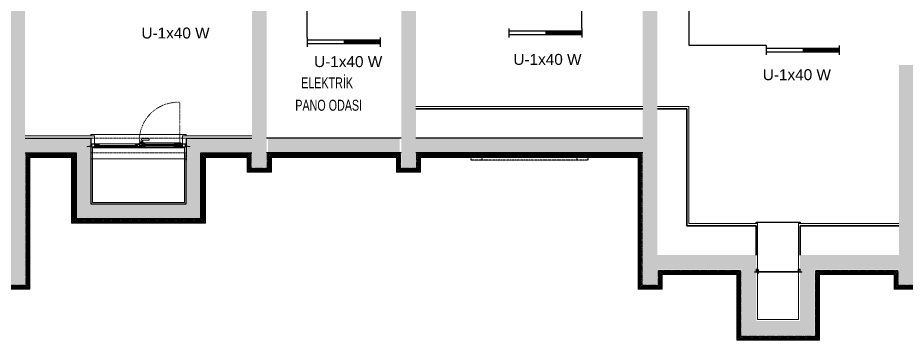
# Model space of a CAD drawing. Header units: millimetres. Extents: x -4402 to 30102, y 1696 to 6551.
# Drawn here: x 6022 to 7236, y 3548 to 3990 of the extents above; entities that cross this region are included whole.
import ezdxf

# ---------------------------------------------------------------- set-up
doc = ezdxf.new("R2010")
doc.units = ezdxf.units.MM
for name, pattern in [('DASHDOT2', [0.5, 0.25, -0.125, 0, -0.125]), ('DOT', [0.25, 0, -0.25]), ('HIDDEN', [0.375, 0.25, -0.125])]:
    doc.linetypes.add(name, pattern=pattern)
for name, color, linetype, lineweight in [('B', 30, 'Continuous', 25), ('D', 4, 'Continuous', 35), ('DY', 6, 'Continuous', 13), ('M', 30, 'Continuous', 25), ('MH', 20, 'Continuous', 20), ('P', 1, 'Continuous', 20), ('S', 6, 'Continuous', 20)]:
    doc.layers.add(name, color=color, linetype=linetype, lineweight=lineweight)
for name, color, linetype in [('BOYA', 253, 'Continuous'), ('ELEKTRİK YAZI', 2, 'Continuous'), ('PP', 2, 'Continuous'), ('SEMBOL', 1, 'Continuous')]:
    doc.layers.add(name, color=color, linetype=linetype)
doc.styles.add('1', font='arial.ttf', dxfattribs={"height": 18})
doc.styles.get("Standard").update_dxf_attribs({"font": 'arial.ttf'})
doc.linetypes.add('BATTING', pattern='A,0.0001,-0.1,[134,ltypeshp.shx,S=0.1,R=0,X=-0.1,Y=0],-0.2,[134,ltypeshp.shx,S=0.1,R=180,X=0.1,Y=0],-0.1', length=0.4001)

# ---------------------------------------------------------------- blocks, each defined once
blk = doc.blocks.new('MENFEZ')
at = {"layer": 'P'}
for p, q in [((3.5, 0.2), (3.2, 0.2)), ((3.2, 0.2), (3.2, -0.7)), ((3.5, -0.8), (3.5, 0.2)), ((3.5, -3), (3.5, -58))]:
    blk.add_line(p, q, dxfattribs=at)
for points in [[(3.5, 2), (3.5, -3), (-0.5, -3), (-0.5, -0.5), (3, -0.5), (3, 2)], [(0, -1), (3, -1), (3, -2.5), (0, -2.5)], [(2.9, -3.3), (1.8, -3.3), (1.8, -3.5), (2.7, -3.5), (2.7, -57.5), (0.2, -57.5), (0.2, -57.7), (2.9, -57.7)], [(0, -60), (3, -60), (3, -58.5), (0, -58.5)], [(5.9, -57.9), (5.9, -57.7), (0.2, -57.7), (0.2, -57.9)]]:
    blk.add_lwpolyline(points, close=True, dxfattribs=at)
blk.add_lwpolyline([(3, -63), (3, -60.5), (-0.5, -60.5), (-0.5, -58), (3.5, -58), (3.5, -63), (3, -63)], dxfattribs=at)
blk = doc.blocks.new('P3')
at = {"layer": 'P'}
for p, q in [((-9.6, 3.2), (-9.9, 1.2)), ((-9.9, 3.2), (-9.6, 1.2))]:
    blk.add_line(p, q, dxfattribs=at)
for points in [[(-11, 3.5), (-10.7, 4.1), (-11.4, 3.3), (-11.7, 3.3), (-12, 3.1), (-11.3, 3.1), (-11.1, 3.3), (-10.8, 3.3), (-10.9, 3.2), (-11.1, 3.2), (-11.2, 3.1), (-10.7, 3.1), (-10.5, 3.3), (-10.2, 3.3), (-10.3, 3.2), (-10.5, 3.2), (-10.6, 3.1), (-10.3, 3.1), (-10.1, 3.3), (-10.1, 3.5), (-10.3, 3.5), (-10.3, 3.5), (-10.3, 3.6), (-10.1, 3.6), (-10.1, 3.6), (-10.3, 3.9), (-10.4, 3.9), (-10.6, 3.6), (-10.6, 3.6), (-10.5, 3.6), (-10.5, 3.5)], [(-11, 1), (-10.9, 0.4), (-11.4, 1.2), (-11.7, 1.2), (-12, 1.3), (-11.3, 1.3), (-11.1, 1.2), (-10.8, 1.2), (-10.9, 1.2), (-11.1, 1.2), (-11.2, 1.3), (-10.7, 1.3), (-10.5, 1.2), (-10.2, 1.2), (-10.3, 1.2), (-10.5, 1.2), (-10.6, 1.3), (-10.3, 1.3), (-10.1, 1.2), (-10.1, 1), (-10.3, 1), (-10.3, 1), (-10.3, 0.9), (-10.1, 0.9), (-10.1, 0.9), (-10.3, 0.6), (-10.4, 0.6), (-10.6, 0.9), (-10.6, 0.9), (-10.5, 0.9), (-10.5, 1)], [(-10.3, 3.5), (-10.3, 3.6), (-10.1, 3.6), (-10.1, 3.9), (-10.6, 3.9), (-10.8, 3.6), (-10.6, 3.6), (-10.6, 3.5), (-11, 3.5), (-10.2, 5.1), (-9.4, 5.1), (-9.4, 4.9), (-9.1, 4.9), (-9.1, 2.8), (-9.2, 2.8), (-9.2, 3.5)], [(-11, 1.6), (-11, 2.8), (-10.5, 2.8), (-10.3, 2.6), (-10.3, 1.9), (-10.5, 1.6)], [(-9.2, 3.6), (-9.2, 4.7), (-9.5, 4.7), (-9.5, 5), (-10.2, 5), (-10.6, 4.1), (-9.9, 4.1), (-9.9, 3.6)], [(-9.9, 1.2), (-9.9, 3.2), (-9.6, 3.2), (-9.6, 1.2)], [(-9.6, 1.5), (-9.6, 2.9), (-9.4, 2.9), (-9.4, 2.4), (-9, 2.4), (-9, 2.2), (-9.4, 2.2), (-9.4, 1.6), (-9, 1.6), (-9, 1.5)], [(-6.9, 4.4), (-6.9, 4.9), (-8.7, 4.9), (-8.7, 4.4)], [(-8.5, 1.3), (-8.5, 4), (-7, 4), (-7, 3.1), (-7.1, 3.1), (-7.1, 3.9), (-8.4, 3.9), (-8.4, 1.5), (-5.7, 1.5), (-5.7, 1.3)], [(-8.5, 0.9), (-8, 0), (-5.6, 0), (-5.6, 0.9)], [(-5.8, 3.8), (-5.8, 4.9), (-6.8, 4.9), (-6.8, 3.8)], [(-6.7, 3.9), (-6.7, 4.8), (-5.9, 4.8), (-5.9, 3.9)], [(-6, 4), (-6, 4.7), (-6.6, 4.7), (-6.6, 4)], [(-5.7, 4.2), (-5.1, 4.2), (-5.1, 4.4), (-4.9, 4.4), (-4.9, 4.2), (-4.4, 4.2), (-4.4, 4.3), (-3.7, 4.3), (-3.7, 4.9), (-4.3, 4.9), (-4.3, 4.7), (-4.5, 4.7), (-4.5, 4.9), (-4.9, 4.9), (-4.9, 4.7), (-5.1, 4.7), (-5.1, 4.9), (-5.7, 4.9)]]:
    blk.add_lwpolyline(points, close=True, dxfattribs=at)
for points in [[(-10.7, -0.3), (-11, 1), (-10.6, 1), (-10.6, 0.9), (-10.7, 0.9), (-10.6, 0.5), (-10.1, 0.5), (-10.1, 0.9), (-10.3, 0.9), (-10.3, 1), (-10.1, 1), (-9.3, 1, 1.225358), (-9, 1.3), (-9, 2.4), (-9.4, 2.4), (-9.4, 2.9), (-9.3, 2.9), (-9.3, 2.7), (-9, 2.7), (-9, 5), (-9.3, 5), (-9.3, 5.2), (-3.4, 5.2), (-3.4, 3.9), (-3.8, 3.9), (-3.8, 4), (-3.7, 4), (-3.7, 4.2), (-4.2, 4.2), (-4.2, 4), (-4.1, 4), (-4.1, 3.9), (-4.5, 3.9), (-5.3, 3.9), (-5.3, 3.5), (-5.7, 3.5), (-5.7, 3.3), (-6, 3.3), (-6, 3.5), (-6.6, 3.5), (-6.6, 2.8), (-6.7, 2.8), (-6.7, 2.6), (-6.6, 2.6), (-6.6, 1.9), (-6, 1.9), (-6, 2.1), (-5.7, 2.1), (-5.7, 1.9), (-5.3, 1.9), (-5.3, 0.6), (-5.1, 0.6), (-5.1, 0.4), (-5.3, 0.4), (-5.3, 0), (-5, 0), (-5, -0.3)], [(-8.8, 0.8, -0.412978), (-9.4, 0.8), (-9.9, 0.8), (-9.9, 0.4), (-10.6, 0.4), (-10.5, 0), (-8.3, 0)], [(-6.9, 1.6), (-6.9, 2.4), (-7.1, 2.4), (-7.1, 2.5), (-6.9, 2.5), (-6.9, 2.8), (-7.1, 2.8), (-7.1, 3), (-6.9, 3), (-6.9, 4.2), (-7.3, 4.2), (-7.3, 4), (-7.5, 4), (-7.5, 4.2), (-8.2, 4.2), (-8.2, 4), (-8.3, 4), (-8.3, 4.2), (-8.7, 4.2), (-8.7, 3.7), (-8.5, 3.7), (-8.5, 3.5), (-8.7, 3.5), (-8.7, 1.9), (-8.5, 1.9), (-8.5, 1.7), (-8.7, 1.7), (-8.7, 1.4, -0.196178), (-8.7, 1), (-8.3, 1), (-8.3, 1.2), (-8.2, 1.2), (-8.2, 1), (-6.4, 1), (-6.4, 1.2), (-6.2, 1.2), (-6.2, 1), (-5.6, 1), (-5.6, 1.6)], [(-4, 3.8), (-4.5, 3.8), (-4.5, 3.9), (-4.1, 3.9), (-4.1, 3.9), (-4.1, 4), (-4.2, 4), (-4.2, 4.1), (-4.1, 4.2), (-3.9, 4.2), (-3.8, 4.1), (-3.8, 4), (-3.9, 4), (-3.9, 3.9), (-3.7, 3.9), (-3.7, 3.8), (-3.8, 3.8), (-3.8, 3.8), (-3.7, 3.8), (-3.7, 3.6, -0.414214), (-3.9, 3.5), (-4.3, 3.5, -0.414214), (-4.5, 3.6), (-3.9, 3.6), (-3.9, 3.7, 0.414214)]]:
    blk.add_lwpolyline(points, format="xyb", close=True, dxfattribs=at)
blk = doc.blocks.new('P4')
at = {"layer": 'P'}
for p, q in [((0.3, 0.3), (0, -1.7)), ((0, 0.3), (0.3, -1.7))]:
    blk.add_line(p, q, dxfattribs=at)
for points in [[(-1.1, 0.6), (-0.8, 1.2), (-1.5, 0.5), (-1.9, 0.4), (-2.1, 0.3), (-1.4, 0.3), (-1.2, 0.5), (-0.9, 0.5), (-1, 0.4), (-1.2, 0.4), (-1.3, 0.3), (-0.8, 0.3), (-0.6, 0.5), (-0.3, 0.5), (-0.4, 0.4), (-0.6, 0.4), (-0.7, 0.3), (-0.4, 0.3), (-0.2, 0.5), (-0.2, 0.6), (-0.4, 0.6), (-0.4, 0.6), (-0.4, 0.7), (-0.2, 0.7), (-0.2, 0.8), (-0.4, 1), (-0.5, 1), (-0.7, 0.8), (-0.7, 0.7), (-0.6, 0.7), (-0.6, 0.6)], [(-0.4, 0.6), (-0.4, 0.7), (-0.2, 0.7), (-0.2, 1.1), (-0.7, 1.1), (-0.9, 0.7), (-0.7, 0.7), (-0.7, 0.6), (-1.1, 0.6), (-0.4, 2.3), (0.5, 2.3), (0.5, 2), (0.8, 2.1), (0.8, -0.1), (0.6, -0.1), (0.6, 0.6)], [(-1.1, -1.2), (-1.1, 0), (-0.6, 0), (-0.4, -0.3), (-0.4, -0.9), (-0.6, -1.2)], [(0.6, 0.7), (0.6, 1.9), (0.4, 1.9), (0.4, 2.2), (-0.3, 2.2), (-0.7, 1.2), (0, 1.2), (0, 0.7)], [(0, -1.7), (0, 0.3), (0.3, 0.3), (0.3, -1.7)], [(0.3, -1.4), (0.3, 0.1), (0.4, 0.1), (0.4, -0.5), (0.8, -0.5), (0.8, -0.6), (0.4, -0.6), (0.4, -1.2), (0.8, -1.2), (0.8, -1.4)], [(1.5, 1.1), (4.2, 1.1), (4.2, -1.6), (1.5, -1.6)], [(1.7, 1), (4.1, 1), (4.1, -1.4), (1.7, -1.4)], [(-1.5, -1.7), (-1.8, -1.7), (-2.1, -1.5), (-1.4, -1.5), (-1.2, -1.7), (-0.2, -1.7), (-0.2, -1.8), (-0.4, -1.8), (-0.4, -1.8), (-0.4, -2), (-0.2, -2), (-0.2, -2), (-0.4, -2.2), (-0.5, -2.2), (-0.7, -2), (-0.7, -2), (-0.6, -2), (-0.6, -1.8), (-1.1, -1.8), (-1, -2.4)], [(7.2, -1.7), (7.6, -1.7), (7.8, -1.5), (7.1, -1.5), (6.9, -1.7), (5.9, -1.7), (5.9, -1.8), (6.1, -1.8), (6.2, -1.8), (6.2, -2), (6, -2), (6, -2), (6.2, -2.2), (6.3, -2.2), (6.5, -2), (6.5, -2), (6.4, -2), (6.4, -1.8), (6.9, -1.8), (6.7, -2.4)]]:
    blk.add_lwpolyline(points, close=True, dxfattribs=at)
for points in [[(2.9, -3.2), (-0.8, -3.2), (-1.1, -1.8), (-0.7, -1.8), (-0.7, -1.9), (-0.8, -1.9), (-0.7, -2.3), (-0.2, -2.3), (-0.2, -1.9), (-0.4, -1.9), (-0.4, -1.8), (0.6, -1.8, 1.303225), (0.9, -1.5), (0.9, -0.5), (0.5, -0.5), (0.5, 0), (0.6, 0), (0.6, -0.2), (0.9, -0.2), (0.9, 2.2), (0.6, 2.1), (0.6, 2.3), (2.9, 2.3)], [(2.9, 1.4), (2, 1.4), (2, 1.2), (1.9, 1.2), (1.9, 1.4), (1.2, 1.4), (1.2, 0.8), (1.4, 0.8), (1.4, 0.7), (1.2, 0.7), (1.2, -0.9), (1.4, -0.9), (1.4, -1.1), (1.2, -1.1), (1.2, -1.4, -0.214413), (1.3, -1.8), (1.9, -1.8), (1.9, -1.6), (2, -1.6), (2, -1.8), (2.9, -1.8)], [(2.9, -3.2), (6.6, -3.2), (6.9, -1.8), (6.4, -1.8), (6.4, -1.9), (6.5, -1.9), (6.5, -2.3), (5.9, -2.3), (5.9, -1.9), (6.1, -1.9), (6.1, -1.8), (5.2, -1.8, -1.303225), (4.9, -1.5), (4.9, -0.5), (5.3, -0.5), (5.3, 0), (5.1, 0), (5.1, -0.2), (4.9, -0.2), (4.9, 2.2), (5.1, 2.1), (5.1, 2.3), (2.9, 2.3)], [(2.9, 1.4), (3.7, 1.4), (3.7, 1.2), (3.9, 1.2), (3.9, 1.4), (4.6, 1.4), (4.6, 0.8), (4.4, 0.8), (4.4, 0.7), (4.6, 0.7), (4.6, -0.9), (4.4, -0.9), (4.4, -1.1), (4.6, -1.1), (4.6, -1.4, 0.214413), (4.5, -1.8), (3.9, -1.8), (3.9, -1.6), (3.7, -1.6), (3.7, -1.8), (2.9, -1.8)]]:
    blk.add_lwpolyline(points, format="xyb", dxfattribs=at)
for points in [[(2.9, 2.1), (1.2, 2.1), (1.2, 1.5), (2.9, 1.5)], [(2.9, 2.1), (4.6, 2.1), (4.6, 1.5), (2.9, 1.5)], [(2.9, -2), (1.4, -2), (1.9, -2.9), (2.9, -2.9)], [(2.9, -2), (4.4, -2), (3.9, -2.9), (2.9, -2.9)]]:
    blk.add_lwpolyline(points, dxfattribs=at)
for points in [[(1.2, -2, -0.412978), (0.5, -2.1), (0, -2.1), (0, -2.4), (-0.7, -2.4), (-0.6, -2.9), (1.7, -2.9)], [(4.6, -2, 0.412978), (5.3, -2.1), (5.8, -2.1), (5.8, -2.4), (6.4, -2.4), (6.3, -2.9), (4.1, -2.9)]]:
    blk.add_lwpolyline(points, format="xyb", close=True, dxfattribs=at)
blk = doc.blocks.new('BP130-1')
at = {"layer": 'P'}
for points in [[(5, 2.9), (5, 2), (6, 2)], [(125, 2.9), (125, 2), (124, 2)], [(3.6, -2.2), (3.9, -2.2), (3.9, -2.1), (4, -2.1), (4, -2.1), (3.9, -2.1), (3.9, -2.1), (3.9, -2), (3, -2), (3, -2.7), (3.6, -2.4)], [(126.4, -2.2), (126.1, -2.2), (126.1, -2.1), (126, -2.1), (126, -2.1), (126.1, -2.1), (126.1, -2.1), (126.1, -2), (127, -2), (127, -2.7), (126.4, -2.4)]]:
    blk.add_hatch(color=253, dxfattribs=at).paths.add_polyline_path(points)
at = {"layer": 'P', "color": 40, "linetype": 'DOT'}
blk.add_line((8.4, 3.6), (8.4, 58.9), dxfattribs=at)
at = {"layer": 'P', "color": 8, "linetype": 'HIDDEN'}
for p, q in [((130, 10), (0, 10)), ((130, -10), (0, -10))]:
    blk.add_line(p, q, dxfattribs=at)
at = {"layer": 'P', "color": 8}
for p, q in [((6, 2), (5, 2.9)), ((58.8, 4.7), (62, 4.7)), ((59.5, 4.9), (61.5, 4.9)), ((124, 2), (125, 2.9)), ((3.6, -2.4), (3, -2.7)), ((61.3, -3.5), (10.9, -3.5)), ((126.4, -2.4), (127, -2.7))]:
    blk.add_line(p, q, dxfattribs=at)
at = {"layer": 'P'}
for p, q in [((14.6, 1.7), (14.9, -0.3)), ((14.9, 1.7), (14.6, -0.3)), ((15.2, 3.6), (57, 3.6)), ((119.5, 2), (68.2, 2)), ((3.9, -2.1), (3.9, -2)), ((56.5, -1.8), (15.7, -1.8)), ((68.7, -3.5), (119.1, -3.5)), ((119.9, 0), (120.2, -2)), ((120.2, 0), (119.9, -2)), ((126.1, -2.1), (126.1, -2))]:
    blk.add_line(p, q, dxfattribs=at)
at = {"layer": 'P', "color": 3}
for p, q in [((57.4, 1.6), (14.9, 1.6)), ((14.9, 1.3), (57.4, 1.3)), ((14.9, 0.1), (57.4, 0.1)), ((57.4, -0.2), (14.9, -0.2)), ((67.9, 0), (119.9, 0)), ((67.9, -0.3), (119.9, -0.3)), ((67.9, -1.5), (119.9, -1.5)), ((67.9, -1.8), (119.9, -1.8))]:
    blk.add_line(p, q, dxfattribs=at)
at = {"layer": 'P', "color": 30}
for points in [[(0, 13), (0, 15), (0, 15), (130, 15), (130, 15), (130, 13)], [(0, -16.5), (0, -18.3), (0, -18.3), (130, -18.3), (130, -18.3), (130, -16.5)]]:
    blk.add_lwpolyline(points, dxfattribs=at)
at = {"layer": 'P'}
for points in [[(0.5, -0.5), (-5.2, -1.7), (-5.2, -2.2), (1, -0.9), (1, 1), (0.5, 1)], [(8.7, 0.9), (8.7, 1.7), (5.6, 1.7), (5.6, 0.9)], [(8.7, 0.4), (8.7, -2.3), (7.2, -2.3), (7.2, -1.4), (7.3, -1.4), (7.3, -2.1), (8.6, -2.1), (8.6, 0.2), (5.9, 0.2), (5.9, 0.4)], [(10.7, 2.7), (10.1, 2.7), (10.1, 2.9), (9.9, 2.9), (9.9, 2.7), (9.4, 2.7), (9.4, 2.8), (8.7, 2.8), (8.7, 3.4), (9.3, 3.4), (9.3, 3.2), (9.5, 3.2), (9.5, 3.4), (9.9, 3.4), (9.9, 3.2), (10.1, 3.2), (10.1, 3.4), (10.7, 3.4)], [(13.5, -0.3), (13.5, 2.5), (12, 2.5), (12, 1.6), (12.1, 1.6), (12.1, 2.3), (13.4, 2.3), (13.4, -0.1), (10.7, -0.1), (10.7, -0.3)], [(10.8, 2.2), (10.8, 3.4), (11.8, 3.4), (11.8, 2.2)], [(11.7, 2.3), (11.7, 3.3), (10.9, 3.3), (10.9, 2.3)], [(11, 2.5), (11, 3.2), (11.6, 3.2), (11.6, 2.5)], [(11.9, 2.9), (11.9, 3.4), (13.7, 3.4), (13.7, 2.9)], [(14.6, -0.1), (14.6, 1.4), (14.4, 1.4), (14.4, 0.9), (14, 0.9), (14, 0.7), (14.4, 0.7), (14.4, 0), (14, 0), (14, -0.1)], [(15.3, 1.9), (15.3, 2.1), (15.1, 2.1), (15.1, 2.4), (15.6, 2.4), (15.8, 2.1), (15.6, 2.1), (15.6, 1.9), (16, 1.9), (15.2, 3.6), (14.4, 3.6), (14.4, 3.3), (14.1, 3.4), (14.1, 1.2), (14.2, 1.2), (14.2, 1.9)], [(14.2, 2.1), (14.2, 3.2), (14.5, 3.2), (14.5, 3.5), (15.2, 3.5), (15.6, 2.5), (14.9, 2.5), (14.9, 2.1)], [(14.9, -0.3), (14.9, 1.7), (14.6, 1.7), (14.6, -0.3)], [(16, 1.9), (15.7, 2.5), (16.4, 1.8), (16.7, 1.7), (17, 1.6), (16.3, 1.6), (16.1, 1.8), (15.8, 1.8), (15.9, 1.7), (16.1, 1.7), (16.2, 1.6), (15.7, 1.6), (15.5, 1.8), (15.2, 1.8), (15.3, 1.7), (15.5, 1.7), (15.6, 1.6), (15.3, 1.6), (15.1, 1.8), (15.1, 1.9), (15.3, 1.9), (15.3, 1.9), (15.3, 2.1), (15.1, 2.1), (15.1, 2.1), (15.3, 2.3), (15.4, 2.3), (15.6, 2.1), (15.6, 2.1), (15.5, 2.1), (15.5, 1.9)], [(16, 0.1), (16, 1.3), (15.5, 1.3), (15.3, 1), (15.3, 0.4), (15.5, 0.1)], [(118.8, 0.2), (119.1, 0.9), (118.4, 0.1), (118, 0.1), (117.8, 0), (118.5, 0), (118.7, 0.1), (119, 0.1), (118.9, 0), (118.7, 0), (118.6, 0), (119.1, 0), (119.3, 0.1), (119.6, 0.1), (119.5, 0), (119.3, 0), (119.2, 0), (119.5, 0), (119.7, 0.1), (119.7, 0.2), (119.5, 0.2), (119.5, 0.2), (119.5, 0.4), (119.7, 0.4), (119.7, 0.5), (119.5, 0.6), (119.3, 0.6), (119.1, 0.5), (119.1, 0.4), (119.2, 0.4), (119.2, 0.2)], [(119.5, 0.2), (119.5, 0.4), (119.7, 0.4), (119.7, 0.7), (119.1, 0.7), (119, 0.4), (119.2, 0.4), (119.2, 0.2), (118.8, 0.2), (119.5, 2), (120.4, 2), (120.4, 1.7), (120.7, 1.7), (120.7, -0.5), (120.5, -0.5), (120.5, 0.2)], [(120.5, 0.4), (120.5, 1.5), (120.3, 1.5), (120.3, 1.8), (119.6, 1.8), (119.2, 0.9), (119.9, 0.9), (119.9, 0.4)], [(121.3, 0.9), (121.8, 1.7), (124.5, 1.7), (124.5, 0.9)], [(121.3, 0.4), (121.3, -2.3), (122.8, -2.3), (122.8, -1.4), (122.7, -1.4), (122.7, -2.1), (121.4, -2.1), (121.4, 0.2), (124.4, 0.2), (124.4, 0.4)], [(129.5, -0.5), (135.2, -1.7), (135.2, -2.2), (129, -0.9), (129, 1), (129.5, 1)], [(4.3, -2.5), (4.4, -2.4), (4.4, -2.4), (4.3, -2.4), (4.3, -2.2), (4.3, -2.2), (4.7, -2.2), (4.7, -2.1), (3.9, -2.1), (3.9, -2.1), (4, -2.1), (4, -2.1), (3.9, -2.1), (3.9, -2.2), (4.1, -2.2), (4.1, -2.4), (4, -2.4), (4, -2.4), (4.1, -2.5)], [(5.9, -2.5), (5.3, -2.5), (5.3, -2.7), (5.1, -2.7), (5.1, -2.5), (4.6, -2.5), (4.6, -2.7), (4, -2.7), (4, -3.2), (4.5, -3.2), (4.5, -3), (4.7, -3), (4.7, -3.2), (5.1, -3.2), (5.1, -3), (5.3, -3), (5.3, -3.2), (5.9, -3.2)], [(6, -2.1), (6, -3.2), (7, -3.2), (7, -2.1)], [(6.2, -2.3), (6.2, -3), (6.8, -3), (6.8, -2.3)], [(7.1, -2.7), (7.1, -3.2), (8.9, -3.2), (8.9, -2.7)], [(11.6, -2.1), (12, -2), (12.2, -1.8), (11.5, -1.8), (11.3, -2.1), (10.3, -2.1), (10.3, -2.1), (10.5, -2.1), (10.5, -2.1), (10.5, -2.3), (10.3, -2.3), (10.3, -2.4), (10.5, -2.5), (10.7, -2.5), (10.9, -2.4), (10.9, -2.3), (10.8, -2.3), (10.8, -2.1), (11.2, -2.1), (11.1, -2.8)], [(13.5, -0.7), (13, -1.5), (10.6, -1.5), (10.6, -0.7)], [(16, -0.5), (15.9, -1.2), (16.4, -0.4), (16.7, -0.3), (17, -0.2), (16.3, -0.2), (16.1, -0.4), (15.8, -0.4), (15.9, -0.3), (16.1, -0.3), (16.2, -0.2), (15.7, -0.2), (15.5, -0.4), (15.2, -0.4), (15.3, -0.3), (15.5, -0.3), (15.6, -0.2), (15.3, -0.2), (15.1, -0.4), (15.1, -0.5), (15.3, -0.5), (15.3, -0.5), (15.3, -0.6), (15.1, -0.6), (15.1, -0.7), (15.3, -0.9), (15.4, -0.9), (15.6, -0.7), (15.6, -0.6), (15.5, -0.6), (15.5, -0.5)], [(118.4, -2.1), (118, -2), (117.8, -1.8), (118.5, -1.8), (118.7, -2.1), (119.7, -2.1), (119.7, -2.1), (119.5, -2.1), (119.5, -2.1), (119.5, -2.3), (119.7, -2.3), (119.7, -2.4), (119.5, -2.5), (119.3, -2.5), (119.1, -2.4), (119.1, -2.3), (119.2, -2.3), (119.2, -2.1), (118.8, -2.1), (118.9, -2.8)], [(118.8, -1.5), (118.8, -0.3), (119.2, -0.3), (119.5, -0.6), (119.5, -1.3), (119.2, -1.5)], [(119.9, -2), (119.9, 0), (120.2, 0), (120.2, -2)], [(120.2, -1.8), (120.2, -0.3), (120.3, -0.3), (120.3, -0.8), (120.7, -0.8), (120.7, -1), (120.3, -1), (120.3, -1.6), (120.7, -1.6), (120.7, -1.8)], [(122.9, -2.7), (122.9, -3.2), (121.1, -3.2), (121.1, -2.7)], [(124, -2.1), (124, -3.2), (123, -3.2), (123, -2.1)], [(123.1, -2.1), (123.1, -3.2), (123.9, -3.2), (123.9, -2.1)], [(123.8, -2.3), (123.8, -3), (123.2, -3), (123.2, -2.3)], [(124.1, -2.5), (124.7, -2.5), (124.7, -2.7), (124.9, -2.7), (124.9, -2.5), (125.4, -2.5), (125.4, -2.7), (126, -2.7), (126, -3.2), (125.5, -3.2), (125.5, -3), (125.3, -3), (125.3, -3.2), (124.9, -3.2), (124.9, -3), (124.7, -3), (124.7, -3.2), (124.1, -3.2)], [(125.7, -2.5), (125.6, -2.4), (125.6, -2.4), (125.7, -2.4), (125.7, -2.2), (125.7, -2.2), (125.3, -2.2), (125.3, -2.1), (126.1, -2.1), (126.1, -2.1), (126, -2.1), (126, -2.1), (126.1, -2.1), (126.1, -2.2), (125.9, -2.2), (125.9, -2.4), (126, -2.4), (126, -2.4), (125.9, -2.5)]]:
    blk.add_lwpolyline(points, close=True, dxfattribs=at)
at = {"layer": 'P', "color": 6}
for points in [[(1.2, -2), (4.8, -2, 0.414214), (5, -1.8), (5, 1.8, 0.414214), (4.8, 2), (1.2, 2, 0.414214), (1, 1.8), (1, -1.8, 0.414214)], [(128.8, -2), (125.2, -2, -0.414214), (125, -1.8), (125, 1.8, -0.414214), (125.2, 2), (128.8, 2, -0.414214), (129, 1.8), (129, -1.8, -0.414214)]]:
    blk.add_lwpolyline(points, format="xyb", close=True, dxfattribs=at)
for points in [[(1.1, -1.8), (4.9, -1.8), (4.9, 1.8), (1.1, 1.8)], [(128.9, -1.8), (125.2, -1.8), (125.2, 1.8), (128.9, 1.8)]]:
    blk.add_lwpolyline(points, close=True, dxfattribs=at)
at = {"layer": 'P'}
for points in [[(9.5, 2), (9.5, 1.7), (9.2, 1.8), (9.2, -0.5), (9.5, -0.5), (9.5, -0.3), (9.6, -0.3), (9.6, -0.8), (9.2, -0.8), (9.2, -1.9, 1.225358), (9.5, -2.1), (10.3, -2.1), (10.5, -2.1), (10.5, -2.3), (10.3, -2.3), (10.3, -2.7), (10.8, -2.7), (10.9, -2.3), (10.8, -2.3), (10.8, -2.1), (11.2, -2.1), (10.9, -3.5), (3.6, -3.5), (3.6, -2.2), (4, -2.2), (4, -2.3), (4, -2.3), (4, -2.5), (4.4, -2.5), (4.4, -2.3), (4.3, -2.3), (4.3, -2.2), (4.7, -2.2), (5.5, -2.2), (5.5, -1.8), (5.9, -1.8), (5.9, -1.6), (6.2, -1.6), (6.2, -1.8), (6.8, -1.8), (6.8, -1.1), (6.9, -1.1), (6.9, -0.9), (6.8, -0.9), (6.8, -0.2), (6.2, -0.2), (6.2, -0.4), (5.9, -0.4), (5.9, -0.2), (5.3, -0.2), (5.3, 1.1), (5.1, 1.1), (5.1, 1.3), (5.3, 1.3), (5.3, 1.7), (5, 1.7), (5, 2)], [(7.1, 0.1), (7.1, -0.7), (7.3, -0.7), (7.3, -0.9), (7.1, -0.9), (7.1, -1.2), (7.3, -1.2), (7.3, -1.3), (7.1, -1.3), (7.1, -2.5), (7.5, -2.5), (7.5, -2.4), (7.7, -2.4), (7.7, -2.5), (8.4, -2.5), (8.4, -2.4), (8.5, -2.4), (8.5, -2.5), (8.9, -2.5), (8.9, -2), (8.7, -2), (8.7, -1.8), (8.9, -1.8), (8.9, -0.2), (8.7, -0.2), (8.7, 0), (8.9, 0), (8.9, 0.3, -0.196178), (8.9, 0.6), (8.5, 0.6), (8.5, 0.5), (8.4, 0.5), (8.4, 0.6), (6.6, 0.6), (6.6, 0.5), (6.4, 0.5), (6.4, 0.6), (5.6, 0.6), (5.6, 0.1)], [(15.7, -1.8), (16, -0.5), (15.6, -0.5), (15.6, -0.6), (15.7, -0.6), (15.6, -1), (15.1, -1), (15.1, -0.6), (15.3, -0.6), (15.3, -0.5), (15.1, -0.5), (14.3, -0.5, -1.225358), (14, -0.2), (14, 0.9), (14.4, 0.9), (14.4, 1.4), (14.3, 1.4), (14.3, 1.1), (14, 1.1), (14, 3.5), (14.3, 3.4), (14.3, 3.6), (8.4, 3.6), (8.4, 2.4), (8.8, 2.4), (8.8, 2.5), (8.7, 2.5), (8.7, 2.7), (9.2, 2.7), (9.2, 2.5), (9.1, 2.5), (9.1, 2.4), (9.5, 2.4), (10.3, 2.4), (10.3, 2), (10.7, 2), (10.7, 1.7), (11, 1.7), (11, 2), (11.6, 2), (11.6, 1.3), (11.7, 1.3), (11.7, 1), (11.6, 1), (11.6, 0.4), (11, 0.4), (11, 0.5), (10.7, 0.5), (10.7, 0.4), (10.3, 0.4), (10.3, -1), (10.1, -1), (10.1, -1.2), (10.3, -1.2), (10.3, -1.5), (10, -1.5), (10, -1.8)], [(9, 2.2), (9.5, 2.2), (9.5, 2.4), (9.1, 2.4), (9.1, 2.4), (9.1, 2.5), (9.2, 2.5), (9.2, 2.5), (9.1, 2.7), (8.9, 2.7), (8.8, 2.5), (8.8, 2.5), (8.9, 2.5), (8.9, 2.4), (8.7, 2.4), (8.7, 2.3), (8.8, 2.3), (8.8, 2.3), (8.7, 2.3), (8.7, 2.1, 0.414214), (8.9, 2), (9.3, 2, 0.414214), (9.5, 2.1), (8.9, 2.1), (8.9, 2.1, -0.316768)], [(11.9, 0), (11.9, 0.9), (12.1, 0.9), (12.1, 1), (11.9, 1), (11.9, 1.3), (12.1, 1.3), (12.1, 1.5), (11.9, 1.5), (11.9, 2.7), (12.3, 2.7), (12.3, 2.5), (12.5, 2.5), (12.5, 2.7), (13.2, 2.7), (13.2, 2.5), (13.3, 2.5), (13.3, 2.7), (13.7, 2.7), (13.7, 2.2), (13.5, 2.2), (13.5, 2), (13.7, 2), (13.7, 0.4), (13.5, 0.4), (13.5, 0.2), (13.7, 0.2), (13.7, -0.1, 0.196178), (13.7, -0.5), (13.3, -0.5), (13.3, -0.3), (13.2, -0.3), (13.2, -0.5), (11.4, -0.5), (11.4, -0.3), (11.2, -0.3), (11.2, -0.5), (10.6, -0.5), (10.6, 0)], [(120.5, 2), (120.5, 1.7), (120.8, 1.8), (120.8, -0.5), (120.5, -0.5), (120.5, -0.3), (120.4, -0.3), (120.4, -0.8), (120.8, -0.8), (120.8, -1.9, -1.225358), (120.5, -2.1), (119.7, -2.1), (119.5, -2.1), (119.5, -2.3), (119.7, -2.3), (119.7, -2.7), (119.2, -2.7), (119.1, -2.3), (119.2, -2.3), (119.2, -2.1), (118.8, -2.1), (119.1, -3.5), (126.4, -3.5), (126.4, -2.2), (126, -2.2), (126, -2.3), (126, -2.3), (126, -2.5), (125.6, -2.5), (125.6, -2.3), (125.7, -2.3), (125.7, -2.2), (125.3, -2.2), (124.5, -2.2), (124.5, -1.8), (124.1, -1.8), (124.1, -1.6), (123.8, -1.6), (123.8, -1.8), (123.2, -1.8), (123.2, -1.1), (123.1, -1.1), (123.1, -0.9), (123.2, -0.9), (123.2, -0.2), (124.2, -0.2), (124.2, -0.4), (124.5, -0.4), (124.5, -0.2), (124.8, -0.2), (124.8, 1.1), (125, 1.1), (125, 1.3), (124.8, 1.3), (124.8, 1.7), (125, 1.7), (125, 2)], [(122.9, 0.1), (122.9, -0.7), (122.7, -0.7), (122.7, -0.9), (122.9, -0.9), (122.9, -1.2), (122.7, -1.2), (122.7, -1.3), (122.9, -1.3), (122.9, -2.5), (122.5, -2.5), (122.5, -2.4), (122.3, -2.4), (122.3, -2.5), (121.6, -2.5), (121.6, -2.4), (121.5, -2.4), (121.5, -2.5), (121.1, -2.5), (121.1, -2), (121.3, -2), (121.3, -1.8), (121.1, -1.8), (121.1, -0.2), (121.3, -0.2), (121.3, 0), (121.1, 0), (121.1, 0.3, 0.196178), (121.1, 0.6), (121.5, 0.6), (121.5, 0.5), (121.6, 0.5), (121.6, 0.6), (123.4, 0.6), (123.4, 0.5), (123.6, 0.5), (123.6, 0.6), (124.5, 0.6), (124.5, 0.1)], [(13.8, -0.7, 0.412978), (14.4, -0.8), (14.9, -0.8), (14.9, -1.2), (15.6, -1.2), (15.5, -1.5), (13.3, -1.5)]]:
    blk.add_lwpolyline(points, format="xyb", close=True, dxfattribs=at)
at = {"layer": 'P', "color": 8}
for points in [[(8.3, 2.4), (9.8, 2.4), (9.9, 2), (9.9, 0), (9.6, -0.3), (9.5, -0.3), (9.5, -0.5), (9.4, -0.5), (9.3, -0.3), (9.3, 0), (9.5, 0), (9.5, 0.2), (9.6, 0.2), (9.6, 2), (7.7, 2)], [(59.5, 4.9), (59.2, 4.7)], [(61.5, 4.9), (61.8, 4.7)]]:
    blk.add_lwpolyline(points, dxfattribs=at)
for points in [[(59.5, 4.9), (59.5, 6.4, 0.414214), (59, 6.9), (51, 7.3, -0.414214), (50.5, 7.8), (50.5, 8.4, -0.497861), (51, 8.7), (59.5, 8.9, -0.413921), (61.5, 6.9), (61.5, 4.9)], [(62.4, 3.6), (62.4, 3.7, 0.027863), (62.4, 4.7), (58.7, 4.7, 0.027863), (58.6, 3.7), (58.6, 3.6)]]:
    blk.add_lwpolyline(points, format="xyb", dxfattribs=at)
at = {"layer": 'P', "color": 40, "linetype": 'DOT'}
blk.add_arc((11.1, 6.2), 52.8, 357.2817, 92.8336, dxfattribs=at)
at = {"layer": 'P', "color": 8}
for centre, radius, start, end in [((7.7, 2.8), 0.753, 327.7291, 272.7861), ((7.7, 2.7), 0.55, 312.2379, 291.7899), ((8, 2.3), 0.098, 206.9019, 37.1259)]:
    blk.add_arc(centre, radius, start, end, dxfattribs=at)
at = {"layer": 'P'}
blk.add_blockref('P3', (67.3, -1.5), dxfattribs=at)
at = {"layer": 'P', "extrusion": (0, 0, -1), "zscale": -1}
blk.add_blockref('P4', (-67.9, -0.3), dxfattribs=at)
blk = doc.blocks.new('Armatür_U 2x40')
at = {"layer": 'SEMBOL'}
for p, q in [((-50, 8.75), (-50, -3.75)), ((50, 5), (-50, 5)), ((50, 0), (-50, 0)), ((50, 8.75), (50, -3.75))]:
    blk.add_line(p, q, dxfattribs=at)
at = {"layer": 'SEMBOL', "const_width": 5}
blk.add_lwpolyline([(50, 2.5), (0, 2.5)], dxfattribs=at)

msp = doc.modelspace()

# ---------------------------------------------------------------- hatches: boundary and pattern name
at = {"layer": 'BOYA', "linetype": 'Continuous'}
for points in [[(6362.2, 4165), (6292.2, 4165), (6292.2, 4235), (6272.2, 4235), (6272.2, 4165), (6012.2, 4165), (6012.2, 4135), (6032.2, 4135), (6032.2, 4145), (6342.2, 4145), (6342.2, 3785), (6362.2, 3785)], [(6566.2, 4145), (6876.2, 4145), (6876.2, 4135), (6896.2, 4135), (6896.2, 4165), (6636.2, 4165), (6636.2, 4235), (6616.2, 4235), (6616.2, 4165), (6546.2, 4165), (6546.2, 3785), (6566.2, 3785)], [(6032.2, 4045), (6012.2, 4045), (6012.2, 3625), (6032.2, 3625)], [(6896.2, 4045), (6876.2, 4045), (6876.2, 3625), (6896.2, 3625)], [(7246.2, 3925), (7226.2, 3925), (7226.2, 3625), (7246.2, 3625)], [(6272.2, 3805), (6342.2, 3805), (6342.2, 3825), (6252.2, 3825), (6252.2, 3805), (6252.2, 3735), (6122.2, 3735), (6122.2, 3805), (6122.2, 3825), (6032.2, 3825), (6032.2, 3805), (6102.2, 3805), (6102.2, 3715), (6272.2, 3715)], [(6544.2, 3825), (6364.2, 3825), (6364.2, 3805), (6544.2, 3805)], [(6876.2, 3825), (6566.2, 3825), (6566.2, 3805), (6876.2, 3805)], [(7111.2, 3645), (7226.2, 3645), (7226.2, 3665), (7091.2, 3665), (7091.2, 3645), (7091.2, 3575), (7031.2, 3575), (7031.2, 3645), (7031.2, 3665), (6896.2, 3665), (6896.2, 3645), (7011.2, 3645), (7011.2, 3555), (7111.2, 3555)]]:
    msp.add_hatch(color=256, dxfattribs=at).paths.add_polyline_path(points)

# ---------------------------------------------------------------- linework, layer by layer
at = {"color": 9, "true_color": 0xd19cc7}
for p, q in [((6417.5, 3962.5), (6417.5, 4198.2)), ((6793, 3974.9), (6793, 4079.1)), ((6939.7, 3951.5), (6939.7, 4033.2)), ((7044.7, 3951.5), (6939.7, 3951.5))]:
    msp.add_line(p, q, dxfattribs=at)
at = {"layer": 'B'}
msp.add_lwpolyline([(7031.2, 3708), (7031.2, 3710), (7031.2, 3710), (7091.2, 3710), (7091.2, 3710), (7091.2, 3708)], dxfattribs=at)
at = {"layer": 'D'}
for p, q in [((6876.2, 3865), (6566.2, 3865)), ((6896.2, 3865), (6936.2, 3865)), ((6936.2, 3705), (6936.2, 3865)), ((7031.2, 3705), (6936.2, 3705)), ((7031.2, 3665), (7031.2, 3705)), ((7226.2, 3705), (7091.2, 3705)), ((7091.2, 3665), (7091.2, 3705))]:
    msp.add_line(p, q, dxfattribs=at)
at = {"layer": 'DY', "color": 8, "linetype": 'BATTING', "ltscale": 0.125}
msp.add_lwpolyline([(6007.9, 3620.7), (6036.4, 3620.7), (6036.4, 3800.7), (6097.9, 3800.7), (6097.9, 3710.7), (6276.4, 3710.7), (6276.4, 3800.7), (6337.9, 3800.7), (6337.9, 3780.7), (6366.4, 3780.7), (6366.4, 3800.7), (6541.9, 3800.7), (6541.9, 3780.7), (6570.4, 3780.7), (6570.4, 3800.7), (6871.9, 3800.7), (6871.9, 3620.7), (6900.4, 3620.7), (6900.4, 3640.7), (6991.9, 3640.7), (6991.9, 3640.7), (7006.9, 3640.7), (7006.9, 3550.7), (7115.4, 3550.7), (7115.4, 3640.7), (7130.4, 3640.7), (7130.4, 3640.7), (7221.9, 3640.7), (7221.9, 3620.7), (7250.4, 3620.7)], dxfattribs=at)
at = {"layer": 'DY', "color": 8, "linetype": 'DASHDOT2'}
for points in [[(6010.2, 3623), (6034.2, 3623), (6034.2, 3803), (6100.2, 3803), (6100.2, 3713), (6274.2, 3713), (6274.2, 3803), (6340.2, 3803), (6340.2, 3783), (6364.2, 3783), (6364.2, 3803), (6544.2, 3803), (6544.2, 3783), (6568.2, 3783), (6568.2, 3803), (6874.2, 3803), (6874.2, 3623), (6898.2, 3623), (6898.2, 3643), (6994.2, 3643), (6994.2, 3643), (7009.2, 3643), (7009.2, 3553), (7113.2, 3553), (7113.2, 3643), (7128.2, 3643), (7128.2, 3643), (7224.2, 3643), (7224.2, 3623), (7248.2, 3623)], [(6011.2, 3624), (6033.2, 3624), (6033.2, 3804), (6101.2, 3804), (6101.2, 3714), (6273.2, 3714), (6273.2, 3804), (6341.2, 3804), (6341.2, 3784), (6363.2, 3784), (6363.2, 3804), (6545.2, 3804), (6545.2, 3784), (6567.2, 3784), (6567.2, 3804), (6875.2, 3804), (6875.2, 3624), (6897.2, 3624), (6897.2, 3644), (6995.2, 3644), (6995.2, 3644), (7010.2, 3644), (7010.2, 3554), (7112.2, 3554), (7112.2, 3644), (7127.2, 3644), (7127.2, 3644), (7225.2, 3644), (7225.2, 3624), (7247.2, 3624)]]:
    msp.add_lwpolyline(points, dxfattribs=at)
at = {"layer": 'DY', "color": 8}
msp.add_lwpolyline([(6005.7, 3618.5), (6038.7, 3618.5), (6038.7, 3798.5), (6095.7, 3798.5), (6095.7, 3708.5), (6278.7, 3708.5), (6278.7, 3798.5), (6335.7, 3798.5), (6335.7, 3778.5), (6368.7, 3778.5), (6368.7, 3798.5), (6539.7, 3798.5), (6539.7, 3778.5), (6572.7, 3778.5), (6572.7, 3798.5), (6869.7, 3798.5), (6869.7, 3618.5), (6902.7, 3618.5), (6902.7, 3638.5), (6989.7, 3638.5), (6989.7, 3638.5), (7004.7, 3638.5), (7004.7, 3548.5), (7117.7, 3548.5), (7117.7, 3638.5), (7132.7, 3638.5), (7132.7, 3638.5), (7219.7, 3638.5), (7219.7, 3618.5), (7252.7, 3618.5)], dxfattribs=at)
at = {"layer": 'DY'}
msp.add_lwpolyline([(6006.7, 3619.5), (6037.7, 3619.5), (6037.7, 3799.5), (6096.7, 3799.5), (6096.7, 3709.5), (6277.7, 3709.5), (6277.7, 3799.5), (6336.7, 3799.5), (6336.7, 3779.5), (6367.7, 3779.5), (6367.7, 3799.5), (6540.7, 3799.5), (6540.7, 3779.5), (6571.7, 3779.5), (6571.7, 3799.5), (6870.7, 3799.5), (6870.7, 3619.5), (6901.7, 3619.5), (6901.7, 3639.5), (6990.7, 3639.5), (6990.7, 3639.5), (7005.7, 3639.5), (7005.7, 3549.5), (7116.7, 3549.5), (7116.7, 3639.5), (7131.7, 3639.5), (7131.7, 3639.5), (7220.7, 3639.5), (7220.7, 3619.5), (7251.7, 3619.5)], dxfattribs=at)
at = {"layer": 'M', "color": 8, "linetype": 'HIDDEN'}
for p, q in [((6252.2, 3805), (6252.2, 3795)), ((6252.2, 3805), (6252.2, 3795)), ((6641.2, 3805), (6641.2, 3795)), ((6656.2, 3805), (6656.2, 3795)), ((6786.2, 3805), (6786.2, 3795)), ((6801.2, 3805), (6801.2, 3795)), ((6801.2, 3795), (6641.2, 3795))]:
    msp.add_line(p, q, dxfattribs=at)
at = {"layer": 'PP'}
for p, q in [((6032.2, 3825), (6122.2, 3825)), ((6122.2, 3825), (6122.2, 3805)), ((6252.2, 3825), (6342.2, 3825)), ((6252.2, 3825), (6252.2, 3805)), ((6546.2, 3825), (6362.2, 3825)), ((6876.2, 3825), (6566.2, 3825)), ((6032.2, 3805), (6102.2, 3805)), ((6272.2, 3805), (6342.2, 3805)), ((6546.2, 3805), (6362.2, 3805)), ((6876.2, 3805), (6566.2, 3805))]:
    msp.add_line(p, q, dxfattribs=at)
for points in [[(6102.2, 3805), (6102.2, 3715), (6272.2, 3715), (6272.2, 3805)], [(6122.2, 3805), (6122.2, 3735), (6252.2, 3735), (6252.2, 3805)]]:
    msp.add_lwpolyline(points, dxfattribs=at)
at = {"layer": 'S'}
for p, q in [((6876.2, 3868), (6566.2, 3868)), ((6896.2, 3868), (6939.2, 3868)), ((6939.2, 3708), (6939.2, 3868)), ((6032.2, 3828), (6127.2, 3828)), ((6127.2, 3828), (6127.2, 3817)), ((6247.2, 3828), (6247.2, 3817)), ((6342.2, 3828), (6247.2, 3828)), ((7033.2, 3708), (6939.2, 3708)), ((7033.2, 3645.7), (7033.2, 3708)), ((7089.2, 3645.7), (7089.2, 3708)), ((7226.2, 3708), (7089.2, 3708))]:
    msp.add_line(p, q, dxfattribs=at)
for points in [[(6124.2, 3813), (6124.2, 3737), (6250.2, 3737), (6250.2, 3813)], [(7249.2, 3622), (7223.2, 3622), (7223.2, 3642), (7129.2, 3642), (7129.2, 3642), (7114.2, 3642), (7114.2, 3552), (7008.2, 3552), (7008.2, 3642), (6993.2, 3642), (6993.2, 3642), (6899.2, 3642), (6899.2, 3622), (6873.2, 3622), (6873.2, 3802), (6569.2, 3802), (6569.2, 3782), (6543.2, 3782), (6543.2, 3802), (6365.2, 3802), (6365.2, 3782), (6339.2, 3782), (6339.2, 3802), (6275.2, 3802), (6275.2, 3712), (6099.2, 3712), (6099.2, 3802), (6035.2, 3802), (6035.2, 3622), (6009.2, 3622)], [(7033.2, 3641.5), (7033.2, 3577), (7089.2, 3577), (7089.2, 3641.5)]]:
    msp.add_lwpolyline(points, dxfattribs=at)

# ---------------------------------------------------------------- block references
at = {"layer": 'P', "linetype": 'Continuous', "xscale": -1}
msp.add_blockref('BP130-1', (6252.2, 3815), dxfattribs=at)
at = {"layer": 'P', "rotation": 270}
msp.add_blockref('MENFEZ', (7091.7, 3645), dxfattribs=at)
at = {"layer": 'SEMBOL'}
for p in [(6743, 3966.1), (6467.5, 3953.7), (7094.7, 3942.7)]:
    msp.add_blockref('Armatür_U 2x40', p, dxfattribs=at)

# ---------------------------------------------------------------- texts
at = {"layer": 'ELEKTRİK YAZI'}
for p in [(6191.2, 3961.2), (6427.1, 3922.1), (6699.4, 3925.1), (7040.2, 3904.2)]:
    msp.add_text('U-1x40 W', height=15, dxfattribs=at).set_placement(p)
at = {"layer": 'MH', "style": '1', "width": 0.7}
for s, p in [('ELEKTRİK', (6409.4, 3893.1)), ('PANO ODASI', (6401.4, 3862.4))]:
    msp.add_text(s, height=15, dxfattribs=at).set_placement(p)

doc.saveas('drawing.dxf')
